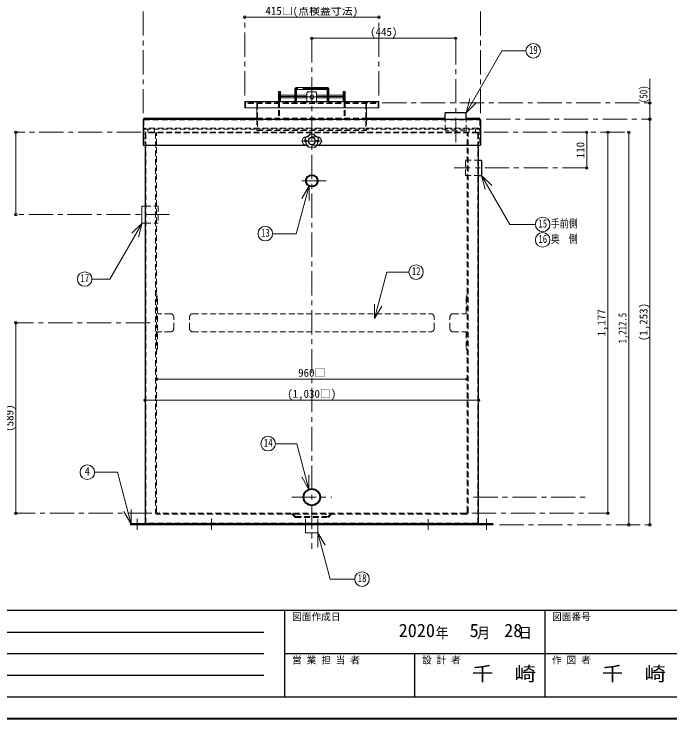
# Model space of a CAD drawing. Units: millimetres at full size, sheet at 1:15; details may follow other scales. Extents: x -3184 to 2891, y -2037 to 2178.
# Drawn here: x -1067 to 960, y -2037 to 140 of the extents above; entities that cross this region are included whole.
import ezdxf
from ezdxf.enums import TextEntityAlignment as Align

# ---------------------------------------------------------------- set-up
doc = ezdxf.new("R2010")
doc.units = ezdxf.units.MM
doc.header["$LTSCALE"] = 15
doc.header["$PDMODE"] = 32
doc.header["$PDSIZE"] = 7.5
doc.linetypes.add('CHAIN1', pattern=[8, 5, -1, 1, -1])
doc.linetypes.add('DASHED1', pattern=[1.8, 1.2, -0.6])
doc.layers.add('0-0', color=7, linetype='Continuous', lineweight=18)
doc.styles.add('ＭＳ ゴシック', font='')
doc.styles.get('ＭＳ ゴシック').set_extended_font_data('MS Gothic')

msp = doc.modelspace()

# ---------------------------------------------------------------- linework, layer by layer
at = {"layer": '0-0', "color": 4, "linetype": 'CHAIN1', "lineweight": 9}
for p, q in [((-668.2, -166.63), (-668.2, 195.37)), ((374.8, -166.63), (374.8, 195.37)), ((-354.2, -111.63), (-354.2, 130.37)), ((60.8, -111.63), (60.8, 130.37)), ((-146.7, 65.37), (-146.7, -1512.13)), ((298.3, -255.63), (298.3, 65.37)), ((-196.7, -92.63), (-196.7, -129.63)), ((-99.7, -89.63), (-193.7, -89.63)), ((-96.7, -92.63), (-96.7, -129.63)), ((-249.7, -114.63), (-199.7, -114.63)), ((-193.7, -114.63), (-161.7, -114.63)), ((-162.7, -115.93), (-130.7, -115.93)), ((-131.7, -114.63), (-99.7, -114.63)), ((-43.7, -114.63), (-93.7, -114.63)), ((70.8, -134.63), (898.3, -134.63)), ((392.8, -184.63), (898.3, -184.63)), ((-674.35, -225.13), (-1061.7, -225.13)), ((385.8, -225.13), (833.3, -225.13)), ((-178.2, -252.13), (-115.2, -252.13)), ((703.3, -335.13), (293.3, -335.13)), ((-102.7, -375.13), (-190.7, -375.13)), ((-586.7, -479.63), (-1061.7, -479.63)), ((-646.7, -813.63), (-1061.7, -813.63)), ((-208.2, -1352.13), (-85.2, -1352.13)), ((353.3, -1352.13), (703.3, -1352.13)), ((-641.7, -1402.13), (-1061.7, -1402.13)), ((348.3, -1402.13), (768.3, -1402.13)), ((-686.7, -1419.63), (-686.7, -1452.63)), ((-456.7, -1419.63), (-456.7, -1452.63)), ((213.3, -1419.63), (213.3, -1452.63)), ((393.3, -1419.63), (393.3, -1452.63)), ((433.3, -1437.63), (898.3, -1437.63))]:
    msp.add_line(p, q, dxfattribs=at)
at = {"layer": '0-0', "color": 4, "lineweight": 9}
for p, q in [((60.8, 130.37), (-354.2, 130.37)), ((-146.7, 65.37), (298.3, 65.37)), ((898.3, -59.63), (898.3, -184.63)), ((-249.7, -99.63), (-249.7, -129.63)), ((-246.7, -99.63), (-249.7, -99.63)), ((-46.7, -99.63), (-43.7, -99.63)), ((-43.7, -99.63), (-43.7, -129.63)), ((-243.7, -110.13), (-199.7, -110.13)), ((-243.7, -119.13), (-199.7, -119.13)), ((-193.7, -110.13), (-161.7, -110.13)), ((-193.7, -119.13), (-161.7, -119.13)), ((-131.7, -110.13), (-99.7, -110.13)), ((-131.7, -119.13), (-99.7, -119.13)), ((-49.7, -110.13), (-93.7, -110.13)), ((-49.7, -119.13), (-93.7, -119.13)), ((-316.2, -184.63), (-316.2, -149.63)), ((22.8, -184.63), (22.8, -149.63)), ((-666.2, -181.63), (-666.2, -184.63)), ((-666.2, -181.63), (-316.2, -181.63)), ((22.8, -181.63), (265.8, -181.63)), ((330.8, -181.63), (372.8, -181.63)), ((372.8, -181.63), (372.8, -184.63)), ((898.3, -184.63), (898.3, -1437.63)), ((-1061.7, -479.63), (-1061.7, -225.13)), ((703.3, -225.13), (703.3, -335.13)), ((768.3, -225.13), (768.3, -1402.13)), ((833.3, -1437.63), (833.3, -225.13)), ((-1061.7, -813.63), (-1061.7, -1402.13)), ((-626.7, -987.63), (333.3, -987.63)), ((368.8, -1052.63), (-662.2, -1052.63))]:
    msp.add_line(p, q, dxfattribs=at)
at = {"layer": '0-0'}
for p, q in [((330.36, -164.85), (440.82, 26.46)), ((515.21, 26.46), (440.82, 26.46)), ((-98.2, -86.63), (-195.2, -86.63)), ((-246.7, -99.63), (-246.7, -129.63)), ((-246.7, -99.63), (-243.7, -99.63)), ((-243.7, -129.63), (-243.7, -99.63)), ((-199.7, -91.13), (-199.7, -129.63)), ((-193.7, -94.13), (-193.7, -129.63)), ((-192.2, -92.63), (-101.2, -92.63)), ((-161.7, -102.93), (-158.7, -99.93)), ((-161.7, -102.93), (-161.7, -129.63)), ((-134.7, -99.93), (-158.7, -99.93)), ((-134.7, -99.93), (-131.7, -102.93)), ((-131.7, -102.93), (-131.7, -129.63)), ((-99.7, -94.13), (-99.7, -129.63)), ((-93.7, -91.13), (-93.7, -129.63)), ((-46.7, -99.63), (-49.7, -99.63)), ((-49.7, -129.63), (-49.7, -99.63)), ((-46.7, -99.63), (-46.7, -129.63)), ((-352.2, -129.63), (58.8, -129.63)), ((330.36, -164.85), (342.01, -121.38)), ((-354.2, -131.63), (-354.2, -149.63)), ((60.8, -149.63), (-354.2, -149.63)), ((60.8, -131.63), (60.8, -149.63)), ((330.36, -164.85), (362.18, -133.03)), ((-164.2, -239.63), (-163.14, -239.63)), ((-130.27, -239.63), (-129.2, -239.63)), ((377.91, -358.17), (409.73, -389.99)), ((377.91, -358.17), (389.56, -401.64)), ((377.91, -358.17), (465.54, -509.94)), ((-155.28, -390.8), (-194.81, -538.35)), ((-155.28, -390.8), (-177.78, -429.78)), ((-155.28, -390.8), (-155.28, -435.8)), ((-671.7, -453.13), (-671.7, -506.13)), ((-671.7, -453.13), (-662.2, -453.13)), ((-671.28, -505.4), (-771.21, -678.49)), ((-671.28, -505.4), (-703.1, -537.22)), ((-671.28, -505.4), (-682.93, -548.87)), ((-671.7, -506.13), (-662.2, -506.13)), ((544.43, -509.94), (465.54, -509.94)), ((-267.89, -538.35), (-194.81, -538.35)), ((46.83, -800.78), (85.36, -656.99)), ((153.05, -656.99), (85.36, -656.99)), ((-771.21, -678.49), (-826.32, -678.49)), ((46.83, -800.78), (46.83, -755.78)), ((46.83, -800.78), (69.33, -761.81)), ((-193.44, -1187.05), (-259.23, -1187.05)), ((-155.53, -1328.53), (-193.44, -1187.05)), ((-747.89, -1275.07), (-818.26, -1275.07)), ((-705.01, -1435.12), (-747.89, -1275.07)), ((-155.53, -1328.53), (-155.53, -1283.53)), ((-155.53, -1328.53), (-178.03, -1289.55)), ((-705.01, -1435.12), (-705.01, -1390.12)), ((-705.01, -1435.12), (-727.51, -1396.15)), ((-165.7, -1437.63), (-165.7, -1462.13)), ((-127.7, -1437.63), (-127.7, -1462.13)), ((-165.7, -1462.13), (-127.7, -1462.13)), ((-127.83, -1461.98), (-105.33, -1500.95)), ((-127.83, -1461.98), (-127.83, -1506.98))]:
    msp.add_line(p, q, dxfattribs=at)
at = {"layer": '0-0', "color": 4, "linetype": 'DASHED1', "lineweight": 9}
for p, q in [((-249.7, -110.13), (-243.7, -110.13)), ((-249.7, -119.13), (-243.7, -119.13)), ((-249.7, -129.63), (-249.7, -181.63)), ((-246.7, -129.63), (-246.7, -181.63)), ((-166.45, -129.63), (-166.45, -131.63)), ((-161.7, -134.63), (-161.7, -129.33)), ((-131.7, -134.63), (-131.7, -129.33)), ((-126.95, -129.63), (-126.95, -131.63)), ((-43.7, -110.13), (-49.7, -110.13)), ((-43.7, -119.13), (-49.7, -119.13)), ((-46.7, -129.63), (-46.7, -181.63)), ((-43.7, -129.63), (-43.7, -181.63)), ((-352.2, -132.63), (-352.2, -149.63)), ((57.8, -131.63), (-351.2, -131.63)), ((-344.2, -134.63), (-344.2, -136.63)), ((50.8, -134.63), (-344.2, -134.63)), ((-344.2, -136.63), (50.8, -136.63)), ((-339.2, -131.63), (-339.2, -134.63)), ((-319.2, -131.63), (-319.2, -134.63)), ((-316.2, -137.63), (-316.2, -149.63)), ((-314.2, -136.63), (-314.2, -220.13)), ((20.8, -136.63), (20.8, -220.13)), ((22.8, -137.63), (22.8, -149.63)), ((25.8, -131.63), (25.8, -134.63)), ((45.8, -131.63), (45.8, -134.63)), ((50.8, -134.63), (50.8, -136.63)), ((58.8, -132.63), (58.8, -149.63)), ((-316.2, -181.63), (22.8, -181.63)), ((-316.2, -184.63), (-316.2, -220.13)), ((22.8, -184.63), (22.8, -220.13)), ((-633.2, -225.13), (-633.2, -215.13)), ((339.8, -225.13), (339.8, -215.13)), ((-316.2, -220.13), (22.8, -220.13)), ((-166.7, -250.38), (-164.2, -249.13)), ((-166.7, -250.38), (-166.7, -253.88)), ((-164.2, -255.13), (-166.7, -253.88)), ((-164.2, -249.13), (-161.7, -250.38)), ((-161.7, -253.88), (-164.2, -255.13)), ((-130.27, -239.63), (-163.14, -239.63)), ((-161.7, -250.38), (-161.7, -253.88)), ((-129.2, -249.13), (-131.7, -250.38)), ((-131.7, -250.38), (-131.7, -253.88)), ((-131.7, -253.88), (-129.2, -255.13)), ((-126.7, -250.38), (-129.2, -249.13)), ((-129.2, -255.13), (-126.7, -253.88)), ((-126.7, -250.38), (-126.7, -253.88)), ((-166.19, -433.71), (-168.48, -437.68)), ((-662.2, -453.13), (-621.7, -453.13)), ((-621.7, -453.13), (-621.7, -506.13)), ((-662.2, -506.13), (-621.7, -506.13)), ((-626.7, -725.63), (-623.7, -735.63)), ((-623.7, -891.63), (-623.7, -735.63)), ((333.3, -725.63), (330.3, -735.63)), ((330.3, -782.63), (330.3, -735.63)), ((-583.7, -785.63), (-620.7, -785.63)), ((-573.7, -831.63), (-573.7, -795.63)), ((280.3, -831.63), (280.3, -795.63)), ((290.3, -785.63), (327.3, -785.63)), ((-583.7, -841.63), (-620.7, -841.63)), ((290.3, -841.63), (327.3, -841.63)), ((330.3, -844.63), (330.3, -891.63)), ((-626.7, -901.63), (-623.7, -891.63)), ((333.3, -901.63), (330.3, -891.63)), ((-206.7, -1402.13), (-196.7, -1412.13)), ((-196.7, -1412.13), (-96.7, -1412.13)), ((-165.7, -1437.63), (-165.7, -1412.13)), ((-127.7, -1437.63), (-127.7, -1412.13)), ((-86.7, -1402.13), (-96.7, -1412.13)), ((-85.46, -1405.13), (-95.46, -1415.13)), ((-693.7, -1434.63), (-693.7, -1437.63)), ((-679.7, -1434.63), (-679.7, -1437.63)), ((386.3, -1434.63), (386.3, -1437.63)), ((400.3, -1434.63), (400.3, -1437.63))]:
    msp.add_line(p, q, dxfattribs=at)
at = {"layer": '0-0', "color": 5, "lineweight": 25}
for p, q in [((330.8, -164.63), (265.8, -164.63)), ((265.8, -184.63), (265.8, -164.63)), ((330.8, -184.63), (330.8, -164.63)), ((-668.2, -186.63), (-668.2, -264.63)), ((-666.2, -184.63), (372.8, -184.63)), ((374.8, -186.63), (374.8, -264.63)), ((-668.2, -264.63), (-163.59, -264.63)), ((-662.2, -264.63), (-662.2, -1432.63)), ((-129.81, -264.63), (374.8, -264.63)), ((368.8, -1432.63), (368.8, -264.63)), ((368.8, -311.63), (378.3, -311.63)), ((378.3, -311.63), (378.3, -358.63)), ((368.8, -358.63), (378.3, -358.63)), ((-706.7, -1434.63), (-706.7, -1437.63)), ((413.3, -1434.63), (-706.7, -1434.63)), ((413.3, -1434.63), (413.3, -1437.63)), ((413.3, -1437.63), (-706.7, -1437.63))]:
    msp.add_line(p, q, dxfattribs=at)
at = {"layer": '0-0', "linetype": 'DASHED1'}
for p, q in [((-666.2, -187.63), (-666.2, -264.63)), ((-665.2, -186.63), (371.8, -186.63)), ((265.8, -220.63), (265.8, -184.63)), ((330.8, -220.63), (330.8, -184.63)), ((372.8, -187.63), (372.8, -264.63)), ((-663.2, -215.13), (369.8, -215.13)), ((366.8, -212.13), (-660.2, -212.13)), ((-653.2, -225.13), (-653.2, -215.13)), ((359.8, -225.13), (359.8, -215.13)), ((-662.2, -227.13), (-662.2, -264.63)), ((366.8, -225.13), (-660.2, -225.13)), ((-660.2, -228.13), (-660.2, -1431.63)), ((365.8, -227.13), (-659.2, -227.13)), ((-629.7, -227.13), (-629.7, -1400.13)), ((-626.7, -1397.13), (-626.7, -225.13)), ((330.8, -220.63), (265.8, -220.63)), ((333.3, -1397.13), (333.3, -225.13)), ((336.3, -1400.13), (336.3, -227.13)), ((366.8, -228.13), (366.8, -1431.63)), ((368.8, -227.13), (368.8, -264.63)), ((-129.81, -264.63), (-163.59, -264.63)), ((328.3, -311.63), (368.8, -311.63)), ((328.3, -358.63), (328.3, -311.63)), ((328.3, -358.63), (368.8, -358.63)), ((-524.7, -831.63), (-524.7, -795.63)), ((-514.7, -785.63), (221.3, -785.63)), ((231.3, -831.63), (231.3, -795.63)), ((-514.7, -841.63), (221.3, -841.63)), ((331.3, -1405.13), (-624.7, -1405.13)), ((328.3, -1402.13), (-621.7, -1402.13)), ((365.8, -1432.63), (-659.45, -1432.63)), ((-642.2, -1432.63), (-642.2, -1434.63)), ((-463.7, -1434.63), (-463.7, -1437.63)), ((-449.7, -1434.63), (-449.7, -1437.63)), ((156.3, -1434.63), (156.3, -1437.63)), ((220.3, -1434.63), (220.3, -1437.63)), ((348.8, -1432.63), (348.8, -1434.63))]:
    msp.add_line(p, q, dxfattribs=at)
at = {"layer": '0-0', "color": 6, "lineweight": 25}
for p, q in [((-3116.7, -1701.77), (2823.3, -1701.77)), ((-230.27, -1969.63), (-230.27, -1701.77)), ((573.3, -1701.77), (573.3, -1969.63)), ((-1687.42, -1768.74), (-294.56, -1768.74)), ((-294.56, -1835.7), (-1687.42, -1835.7)), ((2823.3, -1835.7), (-230.27, -1835.7)), ((171.51, -1969.63), (171.51, -1835.7)), ((-294.56, -1902.67), (-1687.42, -1902.67)), ((2823.3, -1969.63), (-3116.7, -1969.63))]:
    msp.add_line(p, q, dxfattribs=at)
at = {"layer": '0-0', "color": 1, "lineweight": 40}
msp.add_line((2890.8, -2037.13), (-3184.2, -2037.13), dxfattribs=at)
at = {"layer": '0-0', "color": 4, "linetype": 'DASHED1', "lineweight": 9}
msp.add_lwpolyline([(-207.94, -1405.13), (-197.94, -1415.13), (-95.46, -1415.13)], dxfattribs=at)
at = {"layer": '0-0'}
msp.add_lwpolyline([(-127.83, -1461.98), (-89.46, -1605.17), (-14.01, -1605.17)], dxfattribs=at)
for centre, radius in [((537.71, 26.46), 22.5), ((-146.7, -115.93), 6), ((-146.7, -252.13), 10.5), ((566.93, -509.94), 22.5), ((-290.39, -538.35), 22.5), ((566.93, -557.44), 22.5), ((175.55, -656.99), 22.5), ((-848.82, -678.49), 22.5), ((-281.73, -1187.05), 22.5), ((-840.76, -1275.07), 22.5), ((8.49, -1605.17), 22.5)]:
    msp.add_circle(centre, radius, dxfattribs=at)
at = {"layer": '0-0', "color": 4, "linetype": 'DASHED1', "lineweight": 9}
for centre in [(-164.2, -252.13), (-129.2, -252.13)]:
    msp.add_circle(centre, 1.5, dxfattribs=at)
at = {"layer": '0-0', "color": 4, "lineweight": 9}
msp.add_circle((-146.7, -252.13), 11.5, dxfattribs=at)
at = {"layer": '0-0', "color": 5, "lineweight": 25}
for centre, radius in [((-146.7, -375.13), 19), ((-146.7, -375.13), 17), ((-146.7, -1352.13), 26.5), ((-146.7, -1352.13), 24.3)]:
    msp.add_circle(centre, radius, dxfattribs=at)
at = {"layer": '0-0'}
for centre, radius, start, end in [((-195.2, -91.13), 4.5, 90, 180), ((-98.2, -91.13), 4.5, 0, 90), ((-192.2, -94.13), 1.5, 90, 180), ((-101.2, -94.13), 1.5, 0, 90), ((-352.2, -131.63), 2, 90, 180), ((58.8, -131.63), 2, 0, 90), ((-175.54, -212.43), 29.89, 291.41115, 320.58885), ((-168.45, -222.19), 18.83, 283.0119, 328.9881), ((-146.7, -252.13), 21.5, 74.5, 105.5), ((-146.7, -252.13), 21, 74.5, 105.5), ((-124.95, -222.19), 18.83, 211.0119, 256.9881), ((-117.86, -212.43), 29.89, 219.41115, 248.58885), ((-164.2, -252.13), 12.5, 90, 270), ((-146.7, -252.13), 21.5, 146.5, 177.5), ((-193.37, -267.29), 29.89, 3.41115, 32.58885), ((-181.9, -263.57), 18.83, 355.0119, 40.9881), ((-146.7, -252.13), 21, 146.5, 177.5), ((-111.51, -263.57), 18.83, 139.0119, 184.9881), ((-100.04, -267.29), 29.89, 147.41115, 176.58885), ((-129.2, -252.13), 12.5, 270, 90), ((-146.7, -252.13), 21, 2.5, 33.5), ((-146.7, -252.13), 21.5, 2.5, 33.5), ((-146.7, -252.13), 21.5, 218.5, 249.5), ((-146.7, -252.13), 21, 218.5, 249.5), ((-146.7, -301.2), 29.89, 75.41115, 104.58885), ((-146.7, -289.14), 18.83, 67.0119, 112.9881), ((-146.7, -252.13), 21, 290.5, 321.5), ((-146.7, -252.13), 21.5, 290.5, 321.5)]:
    msp.add_arc(centre, radius, start, end, dxfattribs=at)
at = {"layer": '0-0', "color": 4, "linetype": 'CHAIN1', "lineweight": 9}
for centre, start, end in [((-193.7, -92.63), 90, 180), ((-99.7, -92.63), 0, 90)]:
    msp.add_arc(centre, 3, start, end, dxfattribs=at)
at = {"layer": '0-0', "color": 4, "linetype": 'DASHED1', "lineweight": 9}
for centre, radius, start, end in [((-351.2, -132.63), 1, 90, 180), ((-317.2, -137.63), 1, 0, 90), ((-316.2, -136.63), 2, 0, 90), ((22.8, -136.63), 2, 90, 180), ((23.8, -137.63), 1, 90, 180), ((57.8, -132.63), 1, 0, 90), ((-620.7, -782.63), 3, 180, 270), ((327.3, -782.63), 3, 270, 0), ((-583.7, -795.63), 10, 0, 90), ((290.3, -795.63), 10, 90, 180), ((-620.7, -844.63), 3, 90, 180), ((-583.7, -831.63), 10, 270, 0), ((290.3, -831.63), 10, 180, 270), ((327.3, -844.63), 3, 0, 90)]:
    msp.add_arc(centre, radius, start, end, dxfattribs=at)
at = {"layer": '0-0', "color": 5, "lineweight": 25}
for centre, start, end in [((-666.2, -186.63), 90, 180), ((372.8, -186.63), 0, 90), ((-660.2, -1432.63), 180, 270), ((366.8, -1432.63), 270, 0)]:
    msp.add_arc(centre, 2, start, end, dxfattribs=at)
at = {"layer": '0-0', "linetype": 'DASHED1'}
for centre, radius, start, end in [((-665.2, -187.63), 1, 90, 180), ((371.8, -187.63), 1, 0, 90), ((-660.2, -218.13), 6, 90, 180), ((-663.2, -218.13), 3, 90, 180), ((366.8, -218.13), 6, 0, 90), ((369.8, -218.13), 3, 0, 90), ((-660.2, -227.13), 2, 90, 180), ((-659.2, -228.13), 1, 90, 180), ((365.8, -228.13), 1, 0, 90), ((366.8, -227.13), 2, 0, 90), ((-514.7, -795.63), 10, 90, 180), ((221.3, -795.63), 10, 0, 90), ((-514.7, -831.63), 10, 180, 270), ((221.3, -831.63), 10, 270, 0), ((-624.7, -1400.13), 5, 180, 270), ((-621.7, -1397.13), 5, 180, 270), ((328.3, -1397.13), 5, 270, 0), ((331.3, -1400.13), 5, 270, 0), ((-659.2, -1431.63), 1, 180, 270), ((365.8, -1431.63), 1, 270, 0)]:
    msp.add_arc(centre, radius, start, end, dxfattribs=at)
at = {"layer": '0-0', "color": 1}
for p in [(-354.2, 130.37), (60.8, 130.37), (-146.7, 65.37), (298.3, 65.37), (898.3, -134.63), (898.3, -184.63), (-1061.7, -225.13), (703.3, -225.13), (768.3, -225.13), (833.3, -225.13), (703.3, -335.13), (-1061.7, -479.63), (-1061.7, -813.63), (-626.7, -987.63), (333.3, -987.63), (-662.2, -1052.63), (368.8, -1052.63), (-1061.7, -1402.13), (768.3, -1402.13), (833.3, -1437.63), (898.3, -1437.63)]:
    msp.add_point(p, dxfattribs=at)

# ---------------------------------------------------------------- texts
at = {"layer": '0-0', "style": 'ＭＳ ゴシック'}
for s, height, p in [('415□(点検蓋寸法)', 24.74, (-290.14, 130.37)), ('(445)', 24.74, (33.61, 65.37)), ('960□', 24.74, (-188.89, -987.63)), ('(1,030□)', 24.74, (-222.64, -1052.63)), ('4', 24.74, (-849.2, -1291.95)), ('図面作成日', 21.99, (-207.77, -1739.27)), ('図面番号', 21.99, (595.8, -1739.27)), ('2020', 41.24, (121.8, -1796.86)), ('5', 41.24, (341.17, -1796.86)), ('28', 41.24, (448.05, -1796.86)), ('営 業 担 当 者', 21.99, (-207.77, -1873.2)), ('設 計 者', 21.99, (194.01, -1873.2)), ('作 図 者', 21.99, (595.8, -1873.2))]:
    msp.add_text(s, height=height, dxfattribs=at).set_placement(p, align=Align.BOTTOM_LEFT)
for s, height, width, p in [('19', 24.74, 0.8, (524.58, 9.59)), ('15', 24.74, 0.8, (553.8, -526.82)), ('手前側', 24.74, 0.8, (591.93, -526.82)), ('13', 24.74, 0.8, (-303.52, -555.22)), ('16', 24.74, 0.8, (553.8, -574.32)), ('奥\u3000側', 24.74, 0.8, (591.93, -574.32)), ('12', 24.74, 0.8, (162.43, -673.86)), ('17', 24.74, 0.8, (-861.95, -695.36)), ('14', 24.74, 0.8, (-294.86, -1203.92)), ('18', 24.74, 0.8, (-4.63, -1622.05)), ('千\u3000崎', 43.99, 1.1, (348.3, -1932.67)), ('千\u3000崎', 43.99, 1.1, (750.08, -1932.67))]:
    msp.add_text(s, height=height, dxfattribs=dict(at, width=width)).set_placement(p, align=Align.BOTTOM_LEFT)
at = {"layer": '0-0', "style": 'ＭＳ ゴシック', "width": 0.8}
for s, p in [('(50)', (898.3, -134.63)), ('1,212.5', (833.3, -877.32))]:
    msp.add_text(s, height=24.74, rotation=90, dxfattribs=at).set_placement(p, align=Align.BOTTOM_LEFT)
at = {"layer": '0-0', "style": 'ＭＳ ゴシック'}
for s, p in [('110', (703.3, -305.44)), ('(1,253)', (898.3, -870.19)), ('1,177', (768.3, -855.82)), ('(589)', (-1061.7, -1150.07))]:
    msp.add_text(s, height=24.74, rotation=90, dxfattribs=at).set_placement(p, align=Align.BOTTOM_LEFT)
at = {"layer": '0-0', "insert": (235.8, -1791.24), "char_height": 32.99, "attachment_point": 7, "style": 'ＭＳ ゴシック'}
msp.add_mtext('\\T1.27;\\W0.9;年\\~\\~\\~月\\~\\~\\~日', dxfattribs=at)

doc.saveas('drawing.dxf')
